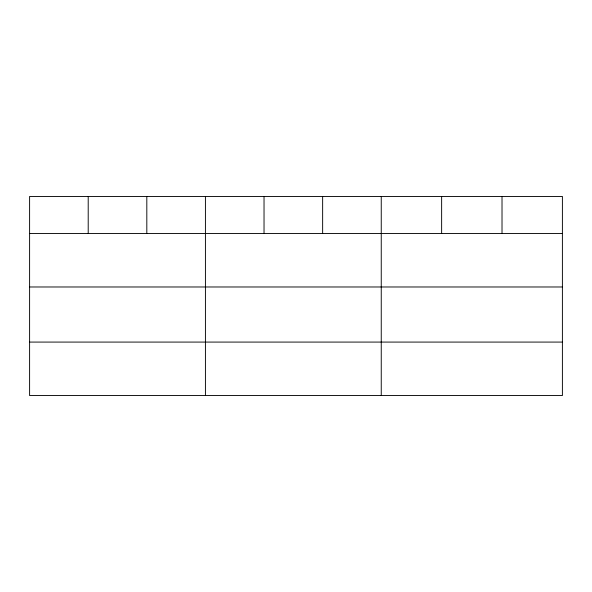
<?xml version="1.0" encoding="UTF-8"?>
<svg xmlns="http://www.w3.org/2000/svg" width="592" height="592" viewBox="0 0 592 592"><rect width="100%" height="100%" fill="white"/><g stroke="black" fill="none" stroke-linecap="round" stroke-linejoin="round"><path stroke-width="0.89" d="M562.4 286.979L562.4 196.448L29.6 196.448L29.6 395.552L562.4 395.552L562.4 286.979L29.6 286.979M29.6 233.5L562.4 233.5M29.6 342.08L562.4 342.08M502.016 196.448L502.016 233.5M441.632 196.448L441.632 233.5M381.248 196.448L381.248 395.552M322.64 196.448L322.64 233.5M264.032 196.448L264.032 233.5M205.424 196.448L205.424 395.552M146.816 196.448L146.816 233.5M88.208 196.448L88.208 233.5"/></g></svg>
